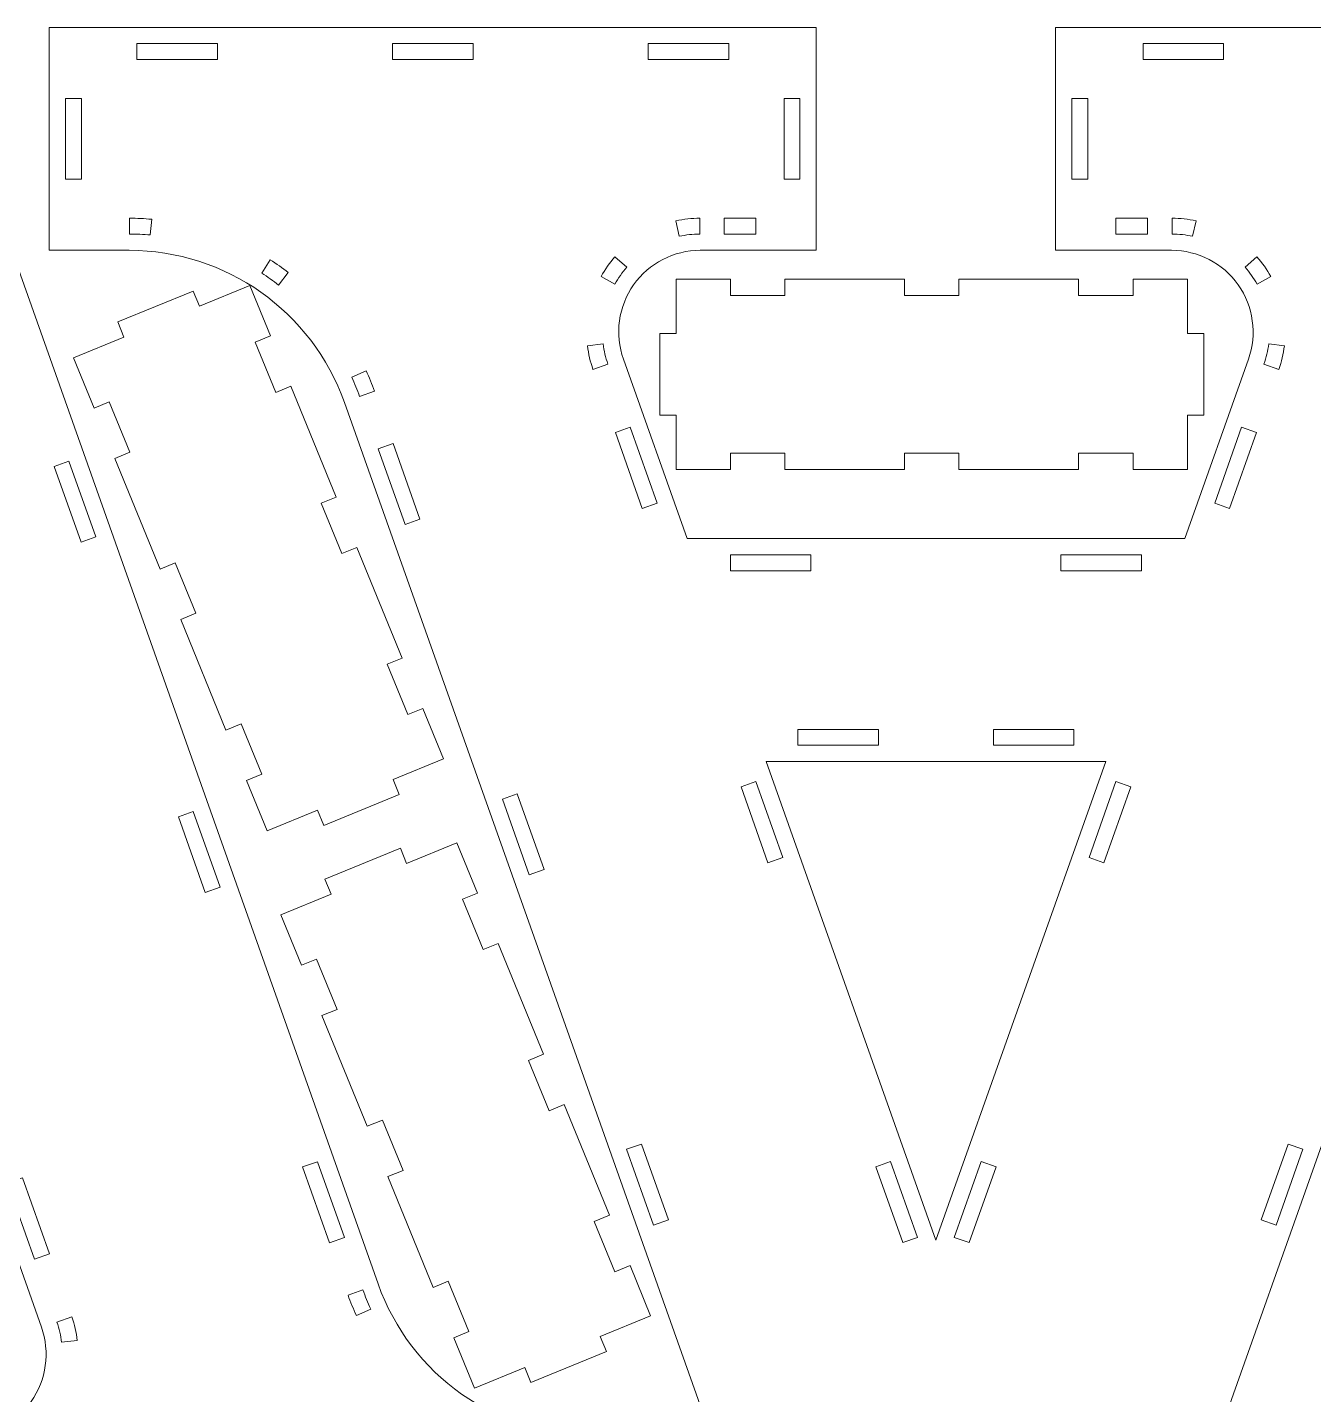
# Model space of a CAD drawing. Header units: millimetres. Extents: x -390 to 390, y -523 to 523.
# Drawn here: x -157 to 79.5, y -371.9 to -120.5 of the extents above; entities that cross this region are included whole.
import ezdxf

# ---------------------------------------------------------------- set-up
doc = ezdxf.new("R2010")
doc.units = ezdxf.units.MM
doc.header["$MEASUREMENT"] = 0
doc.layers.add('Camada 1', color=7, linetype='Continuous')

msp = doc.modelspace()

# ---------------------------------------------------------------- linework, layer by layer
at = {"layer": 'Camada 1', "color": 250, "lineweight": 20}
for points, knots in [([(-166.0942, -326.4617), (-166.0942, -326.4617), (-257.606, -326.4617), (-257.606, -326.4617), (-257.606, -326.4617), (-257.606, -326.4617), (-269.304, -359.4482), (-269.304, -359.4482), (-269.304, -359.4482), (-270.9254, -364.0203), (-270.2172, -369.1539), (-267.4183, -373.1161), (-267.4183, -373.1161), (-264.6073, -377.0955), (-260.0387, -379.4617), (-255.1667, -379.4617), (-255.1667, -379.4617), (-255.1667, -379.4617), (-233.8501, -379.4617), (-233.8501, -379.4617), (-233.8501, -379.4617), (-233.8501, -379.4617), (-233.8501, -420.4617), (-233.8501, -420.4617), (-233.8501, -420.4617), (-233.8501, -420.4617), (-374.8501, -420.4617), (-374.8501, -420.4617), (-374.8501, -420.4617), (-374.8501, -420.4617), (-374.8501, -379.4617), (-374.8501, -379.4617), (-374.8501, -379.4617), (-374.8501, -379.4617), (-360.1818, -379.4617), (-360.1818, -379.4617), (-360.1818, -379.4617), (-342.3975, -379.4617), (-326.5414, -368.2611), (-320.5973, -351.4996), (-320.5973, -351.4996), (-320.5973, -351.4996), (-238.6642, -120.4617), (-238.6642, -120.4617), (-238.6642, -120.4617), (-238.6642, -120.4617), (-174.4258, -120.4617), (-174.4258, -120.4617), (-174.4258, -120.4617), (-174.4258, -120.4617), (-92.4927, -351.4996), (-92.4927, -351.4996), (-92.4927, -351.4996), (-86.5486, -368.2611), (-70.6925, -379.4617), (-52.9082, -379.4617), (-52.9082, -379.4617), (-52.9082, -379.4617), (-38.2399, -379.4617), (-38.2399, -379.4617), (-38.2399, -379.4617), (-38.2399, -379.4617), (-38.2399, -420.4617), (-38.2399, -420.4617), (-38.2399, -420.4617), (-38.2399, -420.4617), (-189.8501, -420.4617), (-189.8501, -420.4617), (-189.8501, -420.4617), (-189.8501, -420.4617), (-189.8501, -379.4617), (-189.8501, -379.4617), (-189.8501, -379.4617), (-189.8501, -379.4617), (-168.5335, -379.4617), (-168.5335, -379.4617), (-168.5335, -379.4617), (-163.6614, -379.4617), (-159.0929, -377.0954), (-156.2819, -373.1161), (-156.2819, -373.1161), (-153.483, -369.1539), (-152.7746, -364.0203), (-154.3961, -359.4482), (-154.3961, -359.4482), (-154.3961, -359.4482), (-166.0942, -326.4617), (-166.0942, -326.4617)], [0, 0, 0, 0, 0.04347826, 0.04347826, 0.04347826, 0.04347826, 0.08695652, 0.08695652, 0.08695652, 0.08695652, 0.13043478, 0.13043478, 0.13043478, 0.13043478, 0.17391304, 0.17391304, 0.17391304, 0.17391304, 0.2173913, 0.2173913, 0.2173913, 0.2173913, 0.26086957, 0.26086957, 0.26086957, 0.26086957, 0.30434783, 0.30434783, 0.30434783, 0.30434783, 0.34782609, 0.34782609, 0.34782609, 0.34782609, 0.39130435, 0.39130435, 0.39130435, 0.39130435, 0.43478261, 0.43478261, 0.43478261, 0.43478261, 0.47826087, 0.47826087, 0.47826087, 0.47826087, 0.52173913, 0.52173913, 0.52173913, 0.52173913, 0.56521739, 0.56521739, 0.56521739, 0.56521739, 0.60869565, 0.60869565, 0.60869565, 0.60869565, 0.65217391, 0.65217391, 0.65217391, 0.65217391, 0.69565217, 0.69565217, 0.69565217, 0.69565217, 0.73913043, 0.73913043, 0.73913043, 0.73913043, 0.7826087, 0.7826087, 0.7826087, 0.7826087, 0.82608696, 0.82608696, 0.82608696, 0.82608696, 0.86956522, 0.86956522, 0.86956522, 0.86956522, 0.91304348, 0.91304348, 0.91304348, 0.91304348, 1, 1, 1, 1]), ([(55.811, -214.4617), (55.811, -214.4617), (-35.7008, -214.4617), (-35.7008, -214.4617), (-35.7008, -214.4617), (-35.7008, -214.4617), (-47.3988, -181.4752), (-47.3988, -181.4752), (-47.3988, -181.4752), (-49.0202, -176.9031), (-48.312, -171.7695), (-45.5131, -167.8073), (-45.5131, -167.8073), (-42.7021, -163.8279), (-38.1335, -161.4617), (-33.2615, -161.4617), (-33.2615, -161.4617), (-33.2615, -161.4617), (-11.9449, -161.4617), (-11.9449, -161.4617), (-11.9449, -161.4617), (-11.9449, -161.4617), (-11.9449, -120.4617), (-11.9449, -120.4617), (-11.9449, -120.4617), (-11.9449, -120.4617), (-152.9449, -120.4617), (-152.9449, -120.4617), (-152.9449, -120.4617), (-152.9449, -120.4617), (-152.9449, -161.4617), (-152.9449, -161.4617), (-152.9449, -161.4617), (-152.9449, -161.4617), (-138.2766, -161.4617), (-138.2766, -161.4617), (-138.2766, -161.4617), (-120.4923, -161.4617), (-104.6362, -172.6623), (-98.6921, -189.4238), (-98.6921, -189.4238), (-98.6921, -189.4238), (-16.759, -420.4617), (-16.759, -420.4617), (-16.759, -420.4617), (-16.759, -420.4617), (47.4794, -420.4617), (47.4794, -420.4617), (47.4794, -420.4617), (47.4794, -420.4617), (129.4125, -189.4238), (129.4125, -189.4238), (129.4125, -189.4238), (135.3566, -172.6623), (151.2127, -161.4617), (168.997, -161.4617), (168.997, -161.4617), (168.997, -161.4617), (183.6653, -161.4617), (183.6653, -161.4617), (183.6653, -161.4617), (183.6653, -161.4617), (183.6653, -120.4617), (183.6653, -120.4617), (183.6653, -120.4617), (183.6653, -120.4617), (32.0551, -120.4617), (32.0551, -120.4617), (32.0551, -120.4617), (32.0551, -120.4617), (32.0551, -161.4617), (32.0551, -161.4617), (32.0551, -161.4617), (32.0551, -161.4617), (53.3717, -161.4617), (53.3717, -161.4617), (53.3717, -161.4617), (58.2438, -161.4617), (62.8123, -163.828), (65.6233, -167.8073), (65.6233, -167.8073), (68.4222, -171.7695), (69.1306, -176.9031), (67.5091, -181.4752), (67.5091, -181.4752), (67.5091, -181.4752), (55.811, -214.4617), (55.811, -214.4617)], [0, 0, 0, 0, 0.04347826, 0.04347826, 0.04347826, 0.04347826, 0.08695652, 0.08695652, 0.08695652, 0.08695652, 0.13043478, 0.13043478, 0.13043478, 0.13043478, 0.17391304, 0.17391304, 0.17391304, 0.17391304, 0.2173913, 0.2173913, 0.2173913, 0.2173913, 0.26086957, 0.26086957, 0.26086957, 0.26086957, 0.30434783, 0.30434783, 0.30434783, 0.30434783, 0.34782609, 0.34782609, 0.34782609, 0.34782609, 0.39130435, 0.39130435, 0.39130435, 0.39130435, 0.43478261, 0.43478261, 0.43478261, 0.43478261, 0.47826087, 0.47826087, 0.47826087, 0.47826087, 0.52173913, 0.52173913, 0.52173913, 0.52173913, 0.56521739, 0.56521739, 0.56521739, 0.56521739, 0.60869565, 0.60869565, 0.60869565, 0.60869565, 0.65217391, 0.65217391, 0.65217391, 0.65217391, 0.69565217, 0.69565217, 0.69565217, 0.69565217, 0.73913043, 0.73913043, 0.73913043, 0.73913043, 0.7826087, 0.7826087, 0.7826087, 0.7826087, 0.82608696, 0.82608696, 0.82608696, 0.82608696, 0.86956522, 0.86956522, 0.86956522, 0.86956522, 0.91304348, 0.91304348, 0.91304348, 0.91304348, 1, 1, 1, 1]), ([(-122.0449, -123.4617), (-122.0449, -123.4617), (-122.0449, -126.3617), (-122.0449, -126.3617), (-122.0449, -126.3617), (-122.0449, -126.3617), (-136.8449, -126.3617), (-136.8449, -126.3617), (-136.8449, -126.3617), (-136.8449, -126.3617), (-136.8449, -123.4617), (-136.8449, -123.4617), (-136.8449, -123.4617), (-136.8449, -123.4617), (-122.0449, -123.4617), (-122.0449, -123.4617)], [0, 0, 0, 0, 0.2, 0.2, 0.2, 0.2, 0.4, 0.4, 0.4, 0.4, 0.6, 0.6, 0.6, 0.6, 1, 1, 1, 1]), ([(-75.0449, -123.4617), (-75.0449, -123.4617), (-75.0449, -126.3617), (-75.0449, -126.3617), (-75.0449, -126.3617), (-75.0449, -126.3617), (-89.8449, -126.3617), (-89.8449, -126.3617), (-89.8449, -126.3617), (-89.8449, -126.3617), (-89.8449, -123.4617), (-89.8449, -123.4617), (-89.8449, -123.4617), (-89.8449, -123.4617), (-75.0449, -123.4617), (-75.0449, -123.4617)], [0, 0, 0, 0, 0.2, 0.2, 0.2, 0.2, 0.4, 0.4, 0.4, 0.4, 0.6, 0.6, 0.6, 0.6, 1, 1, 1, 1]), ([(-28.0449, -123.4617), (-28.0449, -123.4617), (-28.0449, -126.3617), (-28.0449, -126.3617), (-28.0449, -126.3617), (-28.0449, -126.3617), (-42.8449, -126.3617), (-42.8449, -126.3617), (-42.8449, -126.3617), (-42.8449, -126.3617), (-42.8449, -123.4617), (-42.8449, -123.4617), (-42.8449, -123.4617), (-42.8449, -123.4617), (-28.0449, -123.4617), (-28.0449, -123.4617)], [0, 0, 0, 0, 0.2, 0.2, 0.2, 0.2, 0.4, 0.4, 0.4, 0.4, 0.6, 0.6, 0.6, 0.6, 1, 1, 1, 1]), ([(62.9551, -123.4617), (62.9551, -123.4617), (62.9551, -126.3617), (62.9551, -126.3617), (62.9551, -126.3617), (62.9551, -126.3617), (48.1551, -126.3617), (48.1551, -126.3617), (48.1551, -126.3617), (48.1551, -126.3617), (48.1551, -123.4617), (48.1551, -123.4617), (48.1551, -123.4617), (48.1551, -123.4617), (62.9551, -123.4617), (62.9551, -123.4617)], [0, 0, 0, 0, 0.2, 0.2, 0.2, 0.2, 0.4, 0.4, 0.4, 0.4, 0.6, 0.6, 0.6, 0.6, 1, 1, 1, 1]), ([(-149.9449, -133.5617), (-149.9449, -133.5617), (-147.0449, -133.5617), (-147.0449, -133.5617), (-147.0449, -133.5617), (-147.0449, -133.5617), (-147.0449, -148.3617), (-147.0449, -148.3617), (-147.0449, -148.3617), (-147.0449, -148.3617), (-149.9449, -148.3617), (-149.9449, -148.3617), (-149.9449, -148.3617), (-149.9449, -148.3617), (-149.9449, -133.5617), (-149.9449, -133.5617)], [0, 0, 0, 0, 0.2, 0.2, 0.2, 0.2, 0.4, 0.4, 0.4, 0.4, 0.6, 0.6, 0.6, 0.6, 1, 1, 1, 1]), ([(-14.9449, -148.3617), (-14.9449, -148.3617), (-17.8449, -148.3617), (-17.8449, -148.3617), (-17.8449, -148.3617), (-17.8449, -148.3617), (-17.8449, -133.5617), (-17.8449, -133.5617), (-17.8449, -133.5617), (-17.8449, -133.5617), (-14.9449, -133.5617), (-14.9449, -133.5617), (-14.9449, -133.5617), (-14.9449, -133.5617), (-14.9449, -148.3617), (-14.9449, -148.3617)], [0, 0, 0, 0, 0.2, 0.2, 0.2, 0.2, 0.4, 0.4, 0.4, 0.4, 0.6, 0.6, 0.6, 0.6, 1, 1, 1, 1]), ([(35.0551, -133.5617), (35.0551, -133.5617), (37.9551, -133.5617), (37.9551, -133.5617), (37.9551, -133.5617), (37.9551, -133.5617), (37.9551, -148.3617), (37.9551, -148.3617), (37.9551, -148.3617), (37.9551, -148.3617), (35.0551, -148.3617), (35.0551, -148.3617), (35.0551, -148.3617), (35.0551, -148.3617), (35.0551, -133.5617), (35.0551, -133.5617)], [0, 0, 0, 0, 0.2, 0.2, 0.2, 0.2, 0.4, 0.4, 0.4, 0.4, 0.6, 0.6, 0.6, 0.6, 1, 1, 1, 1]), ([(-138.1766, -158.4627), (-138.1766, -158.4627), (-138.1766, -155.5618), (-138.1766, -155.5618), (-138.1766, -155.5618), (-136.8235, -155.5646), (-135.4707, -155.6248), (-134.1227, -155.7421), (-134.1227, -155.7421), (-134.1227, -155.7421), (-134.3803, -158.6319), (-134.3803, -158.6319), (-134.3803, -158.6319), (-135.6348, -158.5233), (-136.9009, -158.4655), (-138.1766, -158.4627)], [0, 0, 0, 0, 0.2, 0.2, 0.2, 0.2, 0.4, 0.4, 0.4, 0.4, 0.6, 0.6, 0.6, 0.6, 1, 1, 1, 1]), ([(-37.1391, -158.8846), (-37.1391, -158.8846), (-37.7796, -156.0559), (-37.7796, -156.0559), (-37.7796, -156.0559), (-36.3294, -155.7348), (-34.8468, -155.5691), (-33.3615, -155.5619), (-33.3615, -155.5619), (-33.3615, -155.5619), (-33.3615, -158.4625), (-33.3615, -158.4625), (-33.3615, -158.4625), (-34.645, -158.4696), (-35.9102, -158.6135), (-37.1391, -158.8846)], [0, 0, 0, 0, 0.2, 0.2, 0.2, 0.2, 0.4, 0.4, 0.4, 0.4, 0.6, 0.6, 0.6, 0.6, 1, 1, 1, 1]), ([(-28.8449, -158.4617), (-28.8449, -158.4617), (-28.8449, -155.5617), (-28.8449, -155.5617), (-28.8449, -155.5617), (-28.8449, -155.5617), (-23.0449, -155.5617), (-23.0449, -155.5617), (-23.0449, -155.5617), (-23.0449, -155.5617), (-23.0449, -158.4617), (-23.0449, -158.4617), (-23.0449, -158.4617), (-23.0449, -158.4617), (-28.8449, -158.4617), (-28.8449, -158.4617)], [0, 0, 0, 0, 0.2, 0.2, 0.2, 0.2, 0.4, 0.4, 0.4, 0.4, 0.6, 0.6, 0.6, 0.6, 1, 1, 1, 1]), ([(43.1551, -158.4617), (43.1551, -158.4617), (43.1551, -155.5617), (43.1551, -155.5617), (43.1551, -155.5617), (43.1551, -155.5617), (48.9551, -155.5617), (48.9551, -155.5617), (48.9551, -155.5617), (48.9551, -155.5617), (48.9551, -158.4617), (48.9551, -158.4617), (48.9551, -158.4617), (48.9551, -158.4617), (43.1551, -158.4617), (43.1551, -158.4617)], [0, 0, 0, 0, 0.2, 0.2, 0.2, 0.2, 0.4, 0.4, 0.4, 0.4, 0.6, 0.6, 0.6, 0.6, 1, 1, 1, 1]), ([(53.4717, -158.4625), (53.4717, -158.4625), (53.4717, -155.5619), (53.4717, -155.5619), (53.4717, -155.5619), (54.957, -155.5691), (56.4396, -155.7348), (57.8898, -156.0559), (57.8898, -156.0559), (57.8898, -156.0559), (57.2493, -158.8846), (57.2493, -158.8846), (57.2493, -158.8846), (56.0205, -158.6135), (54.7552, -158.4696), (53.4717, -158.4625)], [0, 0, 0, 0, 0.2, 0.2, 0.2, 0.2, 0.4, 0.4, 0.4, 0.4, 0.6, 0.6, 0.6, 0.6, 1, 1, 1, 1]), ([(-113.8892, -165.6446), (-113.8892, -165.6446), (-112.3223, -163.2028), (-112.3223, -163.2028), (-112.3223, -163.2028), (-111.185, -163.9359), (-110.079, -164.7173), (-109.0079, -165.544), (-109.0079, -165.544), (-109.0079, -165.544), (-110.7855, -167.8371), (-110.7855, -167.8371), (-110.7855, -167.8371), (-111.7889, -167.063), (-112.8243, -166.3314), (-113.8892, -165.6446)], [0, 0, 0, 0, 0.2, 0.2, 0.2, 0.2, 0.4, 0.4, 0.4, 0.4, 0.6, 0.6, 0.6, 0.6, 1, 1, 1, 1]), ([(-48.9779, -167.6868), (-48.9779, -167.6868), (-51.5177, -166.2872), (-51.5177, -166.2872), (-51.5177, -166.2872), (-50.7946, -164.9898), (-49.9339, -163.7713), (-48.9528, -162.6561), (-48.9528, -162.6561), (-48.9528, -162.6561), (-46.7848, -164.5821), (-46.7848, -164.5821), (-46.7848, -164.5821), (-47.2013, -165.0563), (-47.595, -165.5548), (-47.9634, -166.0764), (-47.9634, -166.0764), (-48.3319, -166.598), (-48.6702, -167.1357), (-48.9779, -167.6868)], [0, 0, 0, 0, 0.16666667, 0.16666667, 0.16666667, 0.16666667, 0.33333333, 0.33333333, 0.33333333, 0.33333333, 0.5, 0.5, 0.5, 0.5, 0.66666667, 0.66666667, 0.66666667, 0.66666667, 1, 1, 1, 1]), ([(66.895, -164.5821), (66.895, -164.5821), (69.063, -162.6561), (69.063, -162.6561), (69.063, -162.6561), (70.0441, -163.7713), (70.9048, -164.9898), (71.6279, -166.2872), (71.6279, -166.2872), (71.6279, -166.2872), (69.0882, -167.6868), (69.0882, -167.6868), (69.0882, -167.6868), (68.7804, -167.1357), (68.4421, -166.5981), (68.0736, -166.0764), (68.0736, -166.0764), (67.7051, -165.5548), (67.3115, -165.0563), (66.895, -164.5821)], [0, 0, 0, 0, 0.16666667, 0.16666667, 0.16666667, 0.16666667, 0.33333333, 0.33333333, 0.33333333, 0.33333333, 0.5, 0.5, 0.5, 0.5, 0.66666667, 0.66666667, 0.66666667, 0.66666667, 1, 1, 1, 1]), ([(-112.8872, -268.1982), (-112.8872, -268.1982), (-103.632, -264.4111), (-103.632, -264.4111), (-103.632, -264.4111), (-103.632, -264.4111), (-102.4959, -267.1876), (-102.4959, -267.1876), (-102.4959, -267.1876), (-102.4959, -267.1876), (-88.6132, -261.5069), (-88.6132, -261.5069), (-88.6132, -261.5069), (-88.6132, -261.5069), (-89.7493, -258.7304), (-89.7493, -258.7304), (-89.7493, -258.7304), (-89.7493, -258.7304), (-80.4942, -254.9432), (-80.4942, -254.9432), (-80.4942, -254.9432), (-80.4942, -254.9432), (-84.2813, -245.6881), (-84.2813, -245.6881), (-84.2813, -245.6881), (-84.2813, -245.6881), (-87.0579, -246.8242), (-87.0579, -246.8242), (-87.0579, -246.8242), (-87.0579, -246.8242), (-90.845, -237.5691), (-90.845, -237.5691), (-90.845, -237.5691), (-90.845, -237.5691), (-88.0685, -236.4329), (-88.0685, -236.4329), (-88.0685, -236.4329), (-88.0685, -236.4329), (-96.4002, -216.0716), (-96.4002, -216.0716), (-96.4002, -216.0716), (-96.4002, -216.0716), (-99.1768, -217.2078), (-99.1768, -217.2078), (-99.1768, -217.2078), (-99.1768, -217.2078), (-102.9639, -207.9527), (-102.9639, -207.9527), (-102.9639, -207.9527), (-102.9639, -207.9527), (-100.1874, -206.8165), (-100.1874, -206.8165), (-100.1874, -206.8165), (-100.1874, -206.8165), (-108.5191, -186.4552), (-108.5191, -186.4552), (-108.5191, -186.4552), (-108.5191, -186.4552), (-111.2957, -187.5914), (-111.2957, -187.5914), (-111.2957, -187.5914), (-111.2957, -187.5914), (-115.0828, -178.3362), (-115.0828, -178.3362), (-115.0828, -178.3362), (-115.0828, -178.3362), (-112.3063, -177.2001), (-112.3063, -177.2001), (-112.3063, -177.2001), (-112.3063, -177.2001), (-116.0934, -167.945), (-116.0934, -167.945), (-116.0934, -167.945), (-116.0934, -167.945), (-125.3486, -171.7321), (-125.3486, -171.7321), (-125.3486, -171.7321), (-125.3486, -171.7321), (-126.4847, -168.9556), (-126.4847, -168.9556), (-126.4847, -168.9556), (-126.4847, -168.9556), (-140.3674, -174.6363), (-140.3674, -174.6363), (-140.3674, -174.6363), (-140.3674, -174.6363), (-139.2313, -177.4128), (-139.2313, -177.4128), (-139.2313, -177.4128), (-139.2313, -177.4128), (-148.4864, -181.2), (-148.4864, -181.2), (-148.4864, -181.2), (-148.4864, -181.2), (-144.6993, -190.4551), (-144.6993, -190.4551), (-144.6993, -190.4551), (-144.6993, -190.4551), (-141.9227, -189.319), (-141.9227, -189.319), (-141.9227, -189.319), (-141.9227, -189.319), (-138.1356, -198.5741), (-138.1356, -198.5741), (-138.1356, -198.5741), (-138.1356, -198.5741), (-140.9121, -199.7103), (-140.9121, -199.7103), (-140.9121, -199.7103), (-140.9121, -199.7103), (-132.5804, -220.0716), (-132.5804, -220.0716), (-132.5804, -220.0716), (-132.5804, -220.0716), (-129.8038, -218.9354), (-129.8038, -218.9354), (-129.8038, -218.9354), (-129.8038, -218.9354), (-126.0167, -228.1905), (-126.0167, -228.1905), (-126.0167, -228.1905), (-126.0167, -228.1905), (-128.7932, -229.3267), (-128.7932, -229.3267), (-128.7932, -229.3267), (-128.7932, -229.3267), (-120.4615, -249.688), (-120.4615, -249.688), (-120.4615, -249.688), (-120.4615, -249.688), (-117.6849, -248.5518), (-117.6849, -248.5518), (-117.6849, -248.5518), (-117.6849, -248.5518), (-113.8978, -257.807), (-113.8978, -257.807), (-113.8978, -257.807), (-113.8978, -257.807), (-116.6743, -258.9431), (-116.6743, -258.9431), (-116.6743, -258.9431), (-116.6743, -258.9431), (-112.8872, -268.1982), (-112.8872, -268.1982)], [0, 0, 0, 0, 0.02702703, 0.02702703, 0.02702703, 0.02702703, 0.05405405, 0.05405405, 0.05405405, 0.05405405, 0.08108108, 0.08108108, 0.08108108, 0.08108108, 0.10810811, 0.10810811, 0.10810811, 0.10810811, 0.13513514, 0.13513514, 0.13513514, 0.13513514, 0.16216216, 0.16216216, 0.16216216, 0.16216216, 0.18918919, 0.18918919, 0.18918919, 0.18918919, 0.21621622, 0.21621622, 0.21621622, 0.21621622, 0.24324324, 0.24324324, 0.24324324, 0.24324324, 0.27027027, 0.27027027, 0.27027027, 0.27027027, 0.2972973, 0.2972973, 0.2972973, 0.2972973, 0.32432432, 0.32432432, 0.32432432, 0.32432432, 0.35135135, 0.35135135, 0.35135135, 0.35135135, 0.37837838, 0.37837838, 0.37837838, 0.37837838, 0.40540541, 0.40540541, 0.40540541, 0.40540541, 0.43243243, 0.43243243, 0.43243243, 0.43243243, 0.45945946, 0.45945946, 0.45945946, 0.45945946, 0.48648649, 0.48648649, 0.48648649, 0.48648649, 0.51351351, 0.51351351, 0.51351351, 0.51351351, 0.54054054, 0.54054054, 0.54054054, 0.54054054, 0.56756757, 0.56756757, 0.56756757, 0.56756757, 0.59459459, 0.59459459, 0.59459459, 0.59459459, 0.62162162, 0.62162162, 0.62162162, 0.62162162, 0.64864865, 0.64864865, 0.64864865, 0.64864865, 0.67567568, 0.67567568, 0.67567568, 0.67567568, 0.7027027, 0.7027027, 0.7027027, 0.7027027, 0.72972973, 0.72972973, 0.72972973, 0.72972973, 0.75675676, 0.75675676, 0.75675676, 0.75675676, 0.78378378, 0.78378378, 0.78378378, 0.78378378, 0.81081081, 0.81081081, 0.81081081, 0.81081081, 0.83783784, 0.83783784, 0.83783784, 0.83783784, 0.86486486, 0.86486486, 0.86486486, 0.86486486, 0.89189189, 0.89189189, 0.89189189, 0.89189189, 0.91891892, 0.91891892, 0.91891892, 0.91891892, 0.94594595, 0.94594595, 0.94594595, 0.94594595, 1, 1, 1, 1]), ([(56.2939, -201.7685), (56.2939, -201.7685), (56.2939, -191.7685), (56.2939, -191.7685), (56.2939, -191.7685), (56.2939, -191.7685), (59.2939, -191.7685), (59.2939, -191.7685), (59.2939, -191.7685), (59.2939, -191.7685), (59.2939, -176.7685), (59.2939, -176.7685), (59.2939, -176.7685), (59.2939, -176.7685), (56.2939, -176.7685), (56.2939, -176.7685), (56.2939, -176.7685), (56.2939, -176.7685), (56.2939, -166.7685), (56.2939, -166.7685), (56.2939, -166.7685), (56.2939, -166.7685), (46.2939, -166.7685), (46.2939, -166.7685), (46.2939, -166.7685), (46.2939, -166.7685), (46.2939, -169.7685), (46.2939, -169.7685), (46.2939, -169.7685), (46.2939, -169.7685), (36.2939, -169.7685), (36.2939, -169.7685), (36.2939, -169.7685), (36.2939, -169.7685), (36.2939, -166.7685), (36.2939, -166.7685), (36.2939, -166.7685), (36.2939, -166.7685), (14.2939, -166.7685), (14.2939, -166.7685), (14.2939, -166.7685), (14.2939, -166.7685), (14.2939, -169.7685), (14.2939, -169.7685), (14.2939, -169.7685), (14.2939, -169.7685), (4.2939, -169.7685), (4.2939, -169.7685), (4.2939, -169.7685), (4.2939, -169.7685), (4.2939, -166.7685), (4.2939, -166.7685), (4.2939, -166.7685), (4.2939, -166.7685), (-17.7061, -166.7685), (-17.7061, -166.7685), (-17.7061, -166.7685), (-17.7061, -166.7685), (-17.7061, -169.7685), (-17.7061, -169.7685), (-17.7061, -169.7685), (-17.7061, -169.7685), (-27.7061, -169.7685), (-27.7061, -169.7685), (-27.7061, -169.7685), (-27.7061, -169.7685), (-27.7061, -166.7685), (-27.7061, -166.7685), (-27.7061, -166.7685), (-27.7061, -166.7685), (-37.7061, -166.7685), (-37.7061, -166.7685), (-37.7061, -166.7685), (-37.7061, -166.7685), (-37.7061, -176.7685), (-37.7061, -176.7685), (-37.7061, -176.7685), (-37.7061, -176.7685), (-40.7061, -176.7685), (-40.7061, -176.7685), (-40.7061, -176.7685), (-40.7061, -176.7685), (-40.7061, -191.7685), (-40.7061, -191.7685), (-40.7061, -191.7685), (-40.7061, -191.7685), (-37.7061, -191.7685), (-37.7061, -191.7685), (-37.7061, -191.7685), (-37.7061, -191.7685), (-37.7061, -201.7685), (-37.7061, -201.7685), (-37.7061, -201.7685), (-37.7061, -201.7685), (-27.7061, -201.7685), (-27.7061, -201.7685), (-27.7061, -201.7685), (-27.7061, -201.7685), (-27.7061, -198.7685), (-27.7061, -198.7685), (-27.7061, -198.7685), (-27.7061, -198.7685), (-17.7061, -198.7685), (-17.7061, -198.7685), (-17.7061, -198.7685), (-17.7061, -198.7685), (-17.7061, -201.7685), (-17.7061, -201.7685), (-17.7061, -201.7685), (-17.7061, -201.7685), (4.2939, -201.7685), (4.2939, -201.7685), (4.2939, -201.7685), (4.2939, -201.7685), (4.2939, -198.7685), (4.2939, -198.7685), (4.2939, -198.7685), (4.2939, -198.7685), (14.2939, -198.7685), (14.2939, -198.7685), (14.2939, -198.7685), (14.2939, -198.7685), (14.2939, -201.7685), (14.2939, -201.7685), (14.2939, -201.7685), (14.2939, -201.7685), (36.2939, -201.7685), (36.2939, -201.7685), (36.2939, -201.7685), (36.2939, -201.7685), (36.2939, -198.7685), (36.2939, -198.7685), (36.2939, -198.7685), (36.2939, -198.7685), (46.2939, -198.7685), (46.2939, -198.7685), (46.2939, -198.7685), (46.2939, -198.7685), (46.2939, -201.7685), (46.2939, -201.7685), (46.2939, -201.7685), (46.2939, -201.7685), (56.2939, -201.7685), (56.2939, -201.7685)], [0, 0, 0, 0, 0.02702703, 0.02702703, 0.02702703, 0.02702703, 0.05405405, 0.05405405, 0.05405405, 0.05405405, 0.08108108, 0.08108108, 0.08108108, 0.08108108, 0.10810811, 0.10810811, 0.10810811, 0.10810811, 0.13513514, 0.13513514, 0.13513514, 0.13513514, 0.16216216, 0.16216216, 0.16216216, 0.16216216, 0.18918919, 0.18918919, 0.18918919, 0.18918919, 0.21621622, 0.21621622, 0.21621622, 0.21621622, 0.24324324, 0.24324324, 0.24324324, 0.24324324, 0.27027027, 0.27027027, 0.27027027, 0.27027027, 0.2972973, 0.2972973, 0.2972973, 0.2972973, 0.32432432, 0.32432432, 0.32432432, 0.32432432, 0.35135135, 0.35135135, 0.35135135, 0.35135135, 0.37837838, 0.37837838, 0.37837838, 0.37837838, 0.40540541, 0.40540541, 0.40540541, 0.40540541, 0.43243243, 0.43243243, 0.43243243, 0.43243243, 0.45945946, 0.45945946, 0.45945946, 0.45945946, 0.48648649, 0.48648649, 0.48648649, 0.48648649, 0.51351351, 0.51351351, 0.51351351, 0.51351351, 0.54054054, 0.54054054, 0.54054054, 0.54054054, 0.56756757, 0.56756757, 0.56756757, 0.56756757, 0.59459459, 0.59459459, 0.59459459, 0.59459459, 0.62162162, 0.62162162, 0.62162162, 0.62162162, 0.64864865, 0.64864865, 0.64864865, 0.64864865, 0.67567568, 0.67567568, 0.67567568, 0.67567568, 0.7027027, 0.7027027, 0.7027027, 0.7027027, 0.72972973, 0.72972973, 0.72972973, 0.72972973, 0.75675676, 0.75675676, 0.75675676, 0.75675676, 0.78378378, 0.78378378, 0.78378378, 0.78378378, 0.81081081, 0.81081081, 0.81081081, 0.81081081, 0.83783784, 0.83783784, 0.83783784, 0.83783784, 0.86486486, 0.86486486, 0.86486486, 0.86486486, 0.89189189, 0.89189189, 0.89189189, 0.89189189, 0.91891892, 0.91891892, 0.91891892, 0.91891892, 0.94594595, 0.94594595, 0.94594595, 0.94594595, 1, 1, 1, 1]), ([(-50.259, -182.3834), (-50.259, -182.3834), (-52.9927, -183.3528), (-52.9927, -183.3528), (-52.9927, -183.3528), (-53.4825, -181.9506), (-53.8217, -180.4979), (-54.0039, -179.0238), (-54.0039, -179.0238), (-54.0039, -179.0238), (-51.1238, -178.682), (-51.1238, -178.682), (-51.1238, -178.682), (-50.9686, -179.9307), (-50.6813, -181.1714), (-50.259, -182.3834)], [0, 0, 0, 0, 0.2, 0.2, 0.2, 0.2, 0.4, 0.4, 0.4, 0.4, 0.6, 0.6, 0.6, 0.6, 1, 1, 1, 1]), ([(71.234, -178.6819), (71.234, -178.6819), (74.1141, -179.0238), (74.1141, -179.0238), (74.1141, -179.0238), (73.932, -180.4979), (73.5927, -181.9506), (73.1029, -183.3528), (73.1029, -183.3528), (73.1029, -183.3528), (70.3693, -182.3834), (70.3693, -182.3834), (70.3693, -182.3834), (70.7915, -181.1713), (71.0788, -179.9307), (71.234, -178.6819)], [0, 0, 0, 0, 0.2, 0.2, 0.2, 0.2, 0.4, 0.4, 0.4, 0.4, 0.6, 0.6, 0.6, 0.6, 1, 1, 1, 1]), ([(-97.3272, -184.8058), (-97.3272, -184.8058), (-94.6898, -183.5971), (-94.6898, -183.5971), (-94.6898, -183.5971), (-94.1287, -184.8283), (-93.6198, -186.0833), (-93.1649, -187.3576), (-93.1649, -187.3576), (-93.1649, -187.3576), (-95.8989, -188.3272), (-95.8989, -188.3272), (-95.8989, -188.3272), (-96.328, -187.1258), (-96.8055, -185.9518), (-97.3272, -184.8058)], [0, 0, 0, 0, 0.2, 0.2, 0.2, 0.2, 0.4, 0.4, 0.4, 0.4, 0.6, 0.6, 0.6, 0.6, 1, 1, 1, 1]), ([(-41.1958, -207.9425), (-41.1958, -207.9425), (-43.929, -208.9118), (-43.929, -208.9118), (-43.929, -208.9118), (-43.929, -208.9118), (-48.8757, -194.963), (-48.8757, -194.963), (-48.8757, -194.963), (-48.8757, -194.963), (-46.1424, -193.9937), (-46.1424, -193.9937), (-46.1424, -193.9937), (-46.1424, -193.9937), (-41.1958, -207.9425), (-41.1958, -207.9425)], [0, 0, 0, 0, 0.2, 0.2, 0.2, 0.2, 0.4, 0.4, 0.4, 0.4, 0.6, 0.6, 0.6, 0.6, 1, 1, 1, 1]), ([(66.2527, -193.9937), (66.2527, -193.9937), (68.9859, -194.963), (68.9859, -194.963), (68.9859, -194.963), (68.9859, -194.963), (64.0392, -208.9118), (64.0392, -208.9118), (64.0392, -208.9118), (64.0392, -208.9118), (61.306, -207.9425), (61.306, -207.9425), (61.306, -207.9425), (61.306, -207.9425), (66.2527, -193.9937), (66.2527, -193.9937)], [0, 0, 0, 0, 0.2, 0.2, 0.2, 0.2, 0.4, 0.4, 0.4, 0.4, 0.6, 0.6, 0.6, 0.6, 1, 1, 1, 1]), ([(-92.4888, -197.9403), (-92.4888, -197.9403), (-89.7556, -196.971), (-89.7556, -196.971), (-89.7556, -196.971), (-89.7556, -196.971), (-84.8089, -210.9198), (-84.8089, -210.9198), (-84.8089, -210.9198), (-84.8089, -210.9198), (-87.5421, -211.8891), (-87.5421, -211.8891), (-87.5421, -211.8891), (-87.5421, -211.8891), (-92.4888, -197.9403), (-92.4888, -197.9403)], [0, 0, 0, 0, 0.2, 0.2, 0.2, 0.2, 0.4, 0.4, 0.4, 0.4, 0.6, 0.6, 0.6, 0.6, 1, 1, 1, 1]), ([(-149.3253, -200.2169), (-149.3253, -200.2169), (-152.0584, -201.1862), (-152.0584, -201.1862), (-152.0584, -201.1862), (-152.0584, -201.1862), (-147.1118, -215.1351), (-147.1118, -215.1351), (-147.1118, -215.1351), (-147.1118, -215.1351), (-144.3785, -214.1658), (-144.3785, -214.1658), (-144.3785, -214.1658), (-144.3785, -214.1658), (-149.3253, -200.2169), (-149.3253, -200.2169)], [0, 0, 0, 0, 0.2, 0.2, 0.2, 0.2, 0.4, 0.4, 0.4, 0.4, 0.6, 0.6, 0.6, 0.6, 1, 1, 1, 1]), ([(-12.92, -217.4617), (-12.92, -217.4617), (-12.92, -220.3617), (-12.92, -220.3617), (-12.92, -220.3617), (-12.92, -220.3617), (-27.72, -220.3617), (-27.72, -220.3617), (-27.72, -220.3617), (-27.72, -220.3617), (-27.72, -217.4617), (-27.72, -217.4617), (-27.72, -217.4617), (-27.72, -217.4617), (-12.92, -217.4617), (-12.92, -217.4617)], [0, 0, 0, 0, 0.2, 0.2, 0.2, 0.2, 0.4, 0.4, 0.4, 0.4, 0.6, 0.6, 0.6, 0.6, 1, 1, 1, 1]), ([(47.8302, -217.4617), (47.8302, -217.4617), (47.8302, -220.3617), (47.8302, -220.3617), (47.8302, -220.3617), (47.8302, -220.3617), (33.0302, -220.3617), (33.0302, -220.3617), (33.0302, -220.3617), (33.0302, -220.3617), (33.0302, -217.4617), (33.0302, -217.4617), (33.0302, -217.4617), (33.0302, -217.4617), (47.8302, -217.4617), (47.8302, -217.4617)], [0, 0, 0, 0, 0.2, 0.2, 0.2, 0.2, 0.4, 0.4, 0.4, 0.4, 0.6, 0.6, 0.6, 0.6, 1, 1, 1, 1]), ([(-15.308, -252.4617), (-15.308, -252.4617), (-15.308, -249.5617), (-15.308, -249.5617), (-15.308, -249.5617), (-15.308, -249.5617), (-0.508, -249.5617), (-0.508, -249.5617), (-0.508, -249.5617), (-0.508, -249.5617), (-0.508, -252.4617), (-0.508, -252.4617), (-0.508, -252.4617), (-0.508, -252.4617), (-15.308, -252.4617), (-15.308, -252.4617)], [0, 0, 0, 0, 0.2, 0.2, 0.2, 0.2, 0.4, 0.4, 0.4, 0.4, 0.6, 0.6, 0.6, 0.6, 1, 1, 1, 1]), ([(20.6182, -252.4617), (20.6182, -252.4617), (20.6182, -249.5617), (20.6182, -249.5617), (20.6182, -249.5617), (20.6182, -249.5617), (35.4182, -249.5617), (35.4182, -249.5617), (35.4182, -249.5617), (35.4182, -249.5617), (35.4182, -252.4617), (35.4182, -252.4617), (35.4182, -252.4617), (35.4182, -252.4617), (20.6182, -252.4617), (20.6182, -252.4617)], [0, 0, 0, 0, 0.2, 0.2, 0.2, 0.2, 0.4, 0.4, 0.4, 0.4, 0.6, 0.6, 0.6, 0.6, 1, 1, 1, 1]), ([(-21.161, -255.4617), (-21.161, -255.4617), (41.2712, -255.4617), (41.2712, -255.4617), (41.2712, -255.4617), (41.2712, -255.4617), (10.0551, -343.486), (10.0551, -343.486), (10.0551, -343.486), (10.0551, -343.486), (-21.161, -255.4617), (-21.161, -255.4617)], [0, 0, 0, 0, 0.25, 0.25, 0.25, 0.25, 0.5, 0.5, 0.5, 0.5, 1, 1, 1, 1]), ([(-69.6475, -262.349), (-69.6475, -262.349), (-66.9143, -261.3797), (-66.9143, -261.3797), (-66.9143, -261.3797), (-66.9143, -261.3797), (-61.9677, -275.3285), (-61.9677, -275.3285), (-61.9677, -275.3285), (-61.9677, -275.3285), (-64.7008, -276.2978), (-64.7008, -276.2978), (-64.7008, -276.2978), (-64.7008, -276.2978), (-69.6475, -262.349), (-69.6475, -262.349)], [0, 0, 0, 0, 0.2, 0.2, 0.2, 0.2, 0.4, 0.4, 0.4, 0.4, 0.6, 0.6, 0.6, 0.6, 1, 1, 1, 1]), ([(-18.0882, -273.1022), (-18.0882, -273.1022), (-20.8214, -274.0715), (-20.8214, -274.0715), (-20.8214, -274.0715), (-20.8214, -274.0715), (-25.7681, -260.1226), (-25.7681, -260.1226), (-25.7681, -260.1226), (-25.7681, -260.1226), (-23.0349, -259.1534), (-23.0349, -259.1534), (-23.0349, -259.1534), (-23.0349, -259.1534), (-18.0882, -273.1022), (-18.0882, -273.1022)], [0, 0, 0, 0, 0.2, 0.2, 0.2, 0.2, 0.4, 0.4, 0.4, 0.4, 0.6, 0.6, 0.6, 0.6, 1, 1, 1, 1]), ([(43.1451, -259.1534), (43.1451, -259.1534), (45.8783, -260.1226), (45.8783, -260.1226), (45.8783, -260.1226), (45.8783, -260.1226), (40.9316, -274.0715), (40.9316, -274.0715), (40.9316, -274.0715), (40.9316, -274.0715), (38.1984, -273.1022), (38.1984, -273.1022), (38.1984, -273.1022), (38.1984, -273.1022), (43.1451, -259.1534), (43.1451, -259.1534)], [0, 0, 0, 0, 0.2, 0.2, 0.2, 0.2, 0.4, 0.4, 0.4, 0.4, 0.6, 0.6, 0.6, 0.6, 1, 1, 1, 1]), ([(-126.484, -264.6256), (-126.484, -264.6256), (-129.2171, -265.5949), (-129.2171, -265.5949), (-129.2171, -265.5949), (-129.2171, -265.5949), (-124.2705, -279.5437), (-124.2705, -279.5437), (-124.2705, -279.5437), (-124.2705, -279.5437), (-121.5373, -278.5744), (-121.5373, -278.5744), (-121.5373, -278.5744), (-121.5373, -278.5744), (-126.484, -264.6256), (-126.484, -264.6256)], [0, 0, 0, 0, 0.2, 0.2, 0.2, 0.2, 0.4, 0.4, 0.4, 0.4, 0.6, 0.6, 0.6, 0.6, 1, 1, 1, 1]), ([(-74.7872, -370.6449), (-74.7872, -370.6449), (-65.532, -366.8578), (-65.532, -366.8578), (-65.532, -366.8578), (-65.532, -366.8578), (-64.3959, -369.6343), (-64.3959, -369.6343), (-64.3959, -369.6343), (-64.3959, -369.6343), (-50.5132, -363.9536), (-50.5132, -363.9536), (-50.5132, -363.9536), (-50.5132, -363.9536), (-51.6493, -361.1771), (-51.6493, -361.1771), (-51.6493, -361.1771), (-51.6493, -361.1771), (-42.3942, -357.3899), (-42.3942, -357.3899), (-42.3942, -357.3899), (-42.3942, -357.3899), (-46.1813, -348.1348), (-46.1813, -348.1348), (-46.1813, -348.1348), (-46.1813, -348.1348), (-48.9579, -349.2709), (-48.9579, -349.2709), (-48.9579, -349.2709), (-48.9579, -349.2709), (-52.745, -340.0158), (-52.745, -340.0158), (-52.745, -340.0158), (-52.745, -340.0158), (-49.9685, -338.8796), (-49.9685, -338.8796), (-49.9685, -338.8796), (-49.9685, -338.8796), (-58.3002, -318.5183), (-58.3002, -318.5183), (-58.3002, -318.5183), (-58.3002, -318.5183), (-61.0768, -319.6545), (-61.0768, -319.6545), (-61.0768, -319.6545), (-61.0768, -319.6545), (-64.8639, -310.3994), (-64.8639, -310.3994), (-64.8639, -310.3994), (-64.8639, -310.3994), (-62.0874, -309.2632), (-62.0874, -309.2632), (-62.0874, -309.2632), (-62.0874, -309.2632), (-70.4191, -288.9019), (-70.4191, -288.9019), (-70.4191, -288.9019), (-70.4191, -288.9019), (-73.1957, -290.0381), (-73.1957, -290.0381), (-73.1957, -290.0381), (-73.1957, -290.0381), (-76.9828, -280.7829), (-76.9828, -280.7829), (-76.9828, -280.7829), (-76.9828, -280.7829), (-74.2063, -279.6468), (-74.2063, -279.6468), (-74.2063, -279.6468), (-74.2063, -279.6468), (-77.9934, -270.3917), (-77.9934, -270.3917), (-77.9934, -270.3917), (-77.9934, -270.3917), (-87.2486, -274.1788), (-87.2486, -274.1788), (-87.2486, -274.1788), (-87.2486, -274.1788), (-88.3847, -271.4023), (-88.3847, -271.4023), (-88.3847, -271.4023), (-88.3847, -271.4023), (-102.2674, -277.083), (-102.2674, -277.083), (-102.2674, -277.083), (-102.2674, -277.083), (-101.1313, -279.8595), (-101.1313, -279.8595), (-101.1313, -279.8595), (-101.1313, -279.8595), (-110.3864, -283.6467), (-110.3864, -283.6467), (-110.3864, -283.6467), (-110.3864, -283.6467), (-106.5993, -292.9018), (-106.5993, -292.9018), (-106.5993, -292.9018), (-106.5993, -292.9018), (-103.8227, -291.7657), (-103.8227, -291.7657), (-103.8227, -291.7657), (-103.8227, -291.7657), (-100.0356, -301.0208), (-100.0356, -301.0208), (-100.0356, -301.0208), (-100.0356, -301.0208), (-102.8121, -302.157), (-102.8121, -302.157), (-102.8121, -302.157), (-102.8121, -302.157), (-94.4804, -322.5183), (-94.4804, -322.5183), (-94.4804, -322.5183), (-94.4804, -322.5183), (-91.7038, -321.3821), (-91.7038, -321.3821), (-91.7038, -321.3821), (-91.7038, -321.3821), (-87.9167, -330.6372), (-87.9167, -330.6372), (-87.9167, -330.6372), (-87.9167, -330.6372), (-90.6932, -331.7734), (-90.6932, -331.7734), (-90.6932, -331.7734), (-90.6932, -331.7734), (-82.3615, -352.1347), (-82.3615, -352.1347), (-82.3615, -352.1347), (-82.3615, -352.1347), (-79.5849, -350.9985), (-79.5849, -350.9985), (-79.5849, -350.9985), (-79.5849, -350.9985), (-75.7978, -360.2537), (-75.7978, -360.2537), (-75.7978, -360.2537), (-75.7978, -360.2537), (-78.5743, -361.3898), (-78.5743, -361.3898), (-78.5743, -361.3898), (-78.5743, -361.3898), (-74.7872, -370.6449), (-74.7872, -370.6449)], [0, 0, 0, 0, 0.02702703, 0.02702703, 0.02702703, 0.02702703, 0.05405405, 0.05405405, 0.05405405, 0.05405405, 0.08108108, 0.08108108, 0.08108108, 0.08108108, 0.10810811, 0.10810811, 0.10810811, 0.10810811, 0.13513514, 0.13513514, 0.13513514, 0.13513514, 0.16216216, 0.16216216, 0.16216216, 0.16216216, 0.18918919, 0.18918919, 0.18918919, 0.18918919, 0.21621622, 0.21621622, 0.21621622, 0.21621622, 0.24324324, 0.24324324, 0.24324324, 0.24324324, 0.27027027, 0.27027027, 0.27027027, 0.27027027, 0.2972973, 0.2972973, 0.2972973, 0.2972973, 0.32432432, 0.32432432, 0.32432432, 0.32432432, 0.35135135, 0.35135135, 0.35135135, 0.35135135, 0.37837838, 0.37837838, 0.37837838, 0.37837838, 0.40540541, 0.40540541, 0.40540541, 0.40540541, 0.43243243, 0.43243243, 0.43243243, 0.43243243, 0.45945946, 0.45945946, 0.45945946, 0.45945946, 0.48648649, 0.48648649, 0.48648649, 0.48648649, 0.51351351, 0.51351351, 0.51351351, 0.51351351, 0.54054054, 0.54054054, 0.54054054, 0.54054054, 0.56756757, 0.56756757, 0.56756757, 0.56756757, 0.59459459, 0.59459459, 0.59459459, 0.59459459, 0.62162162, 0.62162162, 0.62162162, 0.62162162, 0.64864865, 0.64864865, 0.64864865, 0.64864865, 0.67567568, 0.67567568, 0.67567568, 0.67567568, 0.7027027, 0.7027027, 0.7027027, 0.7027027, 0.72972973, 0.72972973, 0.72972973, 0.72972973, 0.75675676, 0.75675676, 0.75675676, 0.75675676, 0.78378378, 0.78378378, 0.78378378, 0.78378378, 0.81081081, 0.81081081, 0.81081081, 0.81081081, 0.83783784, 0.83783784, 0.83783784, 0.83783784, 0.86486486, 0.86486486, 0.86486486, 0.86486486, 0.89189189, 0.89189189, 0.89189189, 0.89189189, 0.91891892, 0.91891892, 0.91891892, 0.91891892, 0.94594595, 0.94594595, 0.94594595, 0.94594595, 1, 1, 1, 1]), ([(-46.8063, -326.7576), (-46.8063, -326.7576), (-44.073, -325.7883), (-44.073, -325.7883), (-44.073, -325.7883), (-44.073, -325.7883), (-39.1264, -339.7372), (-39.1264, -339.7372), (-39.1264, -339.7372), (-39.1264, -339.7372), (-41.8595, -340.7065), (-41.8595, -340.7065), (-41.8595, -340.7065), (-41.8595, -340.7065), (-46.8063, -326.7576), (-46.8063, -326.7576)], [0, 0, 0, 0, 0.2, 0.2, 0.2, 0.2, 0.4, 0.4, 0.4, 0.4, 0.6, 0.6, 0.6, 0.6, 1, 1, 1, 1]), ([(72.5799, -340.7065), (72.5799, -340.7065), (69.8468, -339.7372), (69.8468, -339.7372), (69.8468, -339.7372), (69.8468, -339.7372), (74.7934, -325.7883), (74.7934, -325.7883), (74.7934, -325.7883), (74.7934, -325.7883), (77.5267, -326.7576), (77.5267, -326.7576), (77.5267, -326.7576), (77.5267, -326.7576), (72.5799, -340.7065), (72.5799, -340.7065)], [0, 0, 0, 0, 0.2, 0.2, 0.2, 0.2, 0.4, 0.4, 0.4, 0.4, 0.6, 0.6, 0.6, 0.6, 1, 1, 1, 1]), ([(-103.6427, -329.0343), (-103.6427, -329.0343), (-106.3759, -330.0036), (-106.3759, -330.0036), (-106.3759, -330.0036), (-106.3759, -330.0036), (-101.4292, -343.9524), (-101.4292, -343.9524), (-101.4292, -343.9524), (-101.4292, -343.9524), (-98.696, -342.9831), (-98.696, -342.9831), (-98.696, -342.9831), (-98.696, -342.9831), (-103.6427, -329.0343), (-103.6427, -329.0343)], [0, 0, 0, 0, 0.2, 0.2, 0.2, 0.2, 0.4, 0.4, 0.4, 0.4, 0.6, 0.6, 0.6, 0.6, 1, 1, 1, 1]), ([(6.6793, -342.9425), (6.6793, -342.9425), (3.9461, -343.9118), (3.9461, -343.9118), (3.9461, -343.9118), (3.9461, -343.9118), (-1.0006, -329.963), (-1.0006, -329.963), (-1.0006, -329.963), (-1.0006, -329.963), (1.7326, -328.9937), (1.7326, -328.9937), (1.7326, -328.9937), (1.7326, -328.9937), (6.6793, -342.9425), (6.6793, -342.9425)], [0, 0, 0, 0, 0.2, 0.2, 0.2, 0.2, 0.4, 0.4, 0.4, 0.4, 0.6, 0.6, 0.6, 0.6, 1, 1, 1, 1]), ([(21.1108, -329.963), (21.1108, -329.963), (16.1641, -343.9118), (16.1641, -343.9118), (16.1641, -343.9118), (16.1641, -343.9118), (13.4309, -342.9425), (13.4309, -342.9425), (13.4309, -342.9425), (13.4309, -342.9425), (18.3776, -328.9937), (18.3776, -328.9937), (18.3776, -328.9937), (18.3776, -328.9937), (21.1108, -329.963), (21.1108, -329.963)], [0, 0, 0, 0, 0.2, 0.2, 0.2, 0.2, 0.4, 0.4, 0.4, 0.4, 0.6, 0.6, 0.6, 0.6, 1, 1, 1, 1]), ([(-155.6525, -346.9297), (-155.6525, -346.9297), (-152.9193, -345.9604), (-152.9193, -345.9604), (-152.9193, -345.9604), (-152.9193, -345.9604), (-157.866, -332.0116), (-157.866, -332.0116), (-157.866, -332.0116), (-157.866, -332.0116), (-160.5992, -332.9809), (-160.5992, -332.9809), (-160.5992, -332.9809), (-160.5992, -332.9809), (-155.6525, -346.9297), (-155.6525, -346.9297)], [0, 0, 0, 0, 0.2, 0.2, 0.2, 0.2, 0.4, 0.4, 0.4, 0.4, 0.6, 0.6, 0.6, 0.6, 1, 1, 1, 1]), ([(-95.2859, -352.5962), (-95.2859, -352.5962), (-98.0199, -353.5658), (-98.0199, -353.5658), (-98.0199, -353.5658), (-97.565, -354.8401), (-97.0561, -356.0951), (-96.495, -357.3263), (-96.495, -357.3263), (-96.495, -357.3263), (-93.8576, -356.1176), (-93.8576, -356.1176), (-93.8576, -356.1176), (-94.3792, -354.9716), (-94.8569, -353.7976), (-95.2859, -352.5962)], [0, 0, 0, 0, 0.2, 0.2, 0.2, 0.2, 0.4, 0.4, 0.4, 0.4, 0.6, 0.6, 0.6, 0.6, 1, 1, 1, 1]), ([(-150.6712, -362.2415), (-150.6712, -362.2415), (-147.7911, -361.8996), (-147.7911, -361.8996), (-147.7911, -361.8996), (-147.9732, -360.4255), (-148.3125, -358.9728), (-148.8023, -357.5706), (-148.8023, -357.5706), (-148.8023, -357.5706), (-151.5359, -358.54), (-151.5359, -358.54), (-151.5359, -358.54), (-151.1137, -359.7521), (-150.8264, -360.9927), (-150.6712, -362.2415)], [0, 0, 0, 0, 0.2, 0.2, 0.2, 0.2, 0.4, 0.4, 0.4, 0.4, 0.6, 0.6, 0.6, 0.6, 1, 1, 1, 1])]:
    msp.add_open_spline(points, degree=3, knots=knots, dxfattribs=at)

doc.saveas('drawing.dxf')
